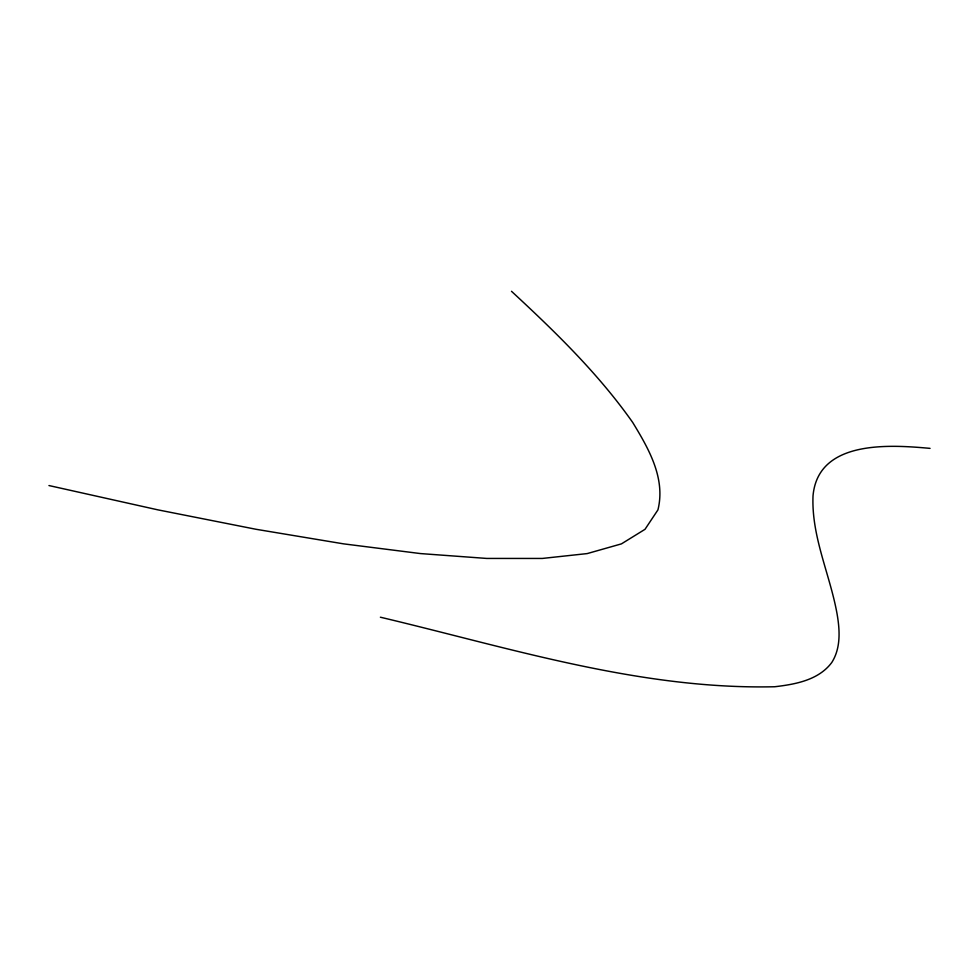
<?xml version="1.0" encoding="UTF-8"?>
<svg xmlns="http://www.w3.org/2000/svg" width="979" height="979" viewBox="0 0 979 979"><rect width="100%" height="100%" fill="white"/><g stroke="black" fill="none" stroke-linecap="round" stroke-linejoin="round"><path stroke-width="1.47" d="M930.05 448.37C889.727 444.711 818.065 439.681 813.023 495.815C811.297 536.7 830.057 574.514 837.106 614.102C839.872 630.243 840.924 648.049 831.795 662.477C818.615 680.185 795.327 684.321 774.756 686.744C640.352 689.877 509.839 647.89 380.39 617.211M48.95 485.547L157.827 509.839L256.045 529.284L343.605 543.859L420.493 553.576L486.722 558.434L542.293 558.446L587.192 553.588L621.445 543.871L645.014 529.309L657.937 509.875C665.793 478.205 648.587 448.541 632.703 422.451C598.279 373.55 555.215 331.783 511.503 291.301"/></g></svg>
